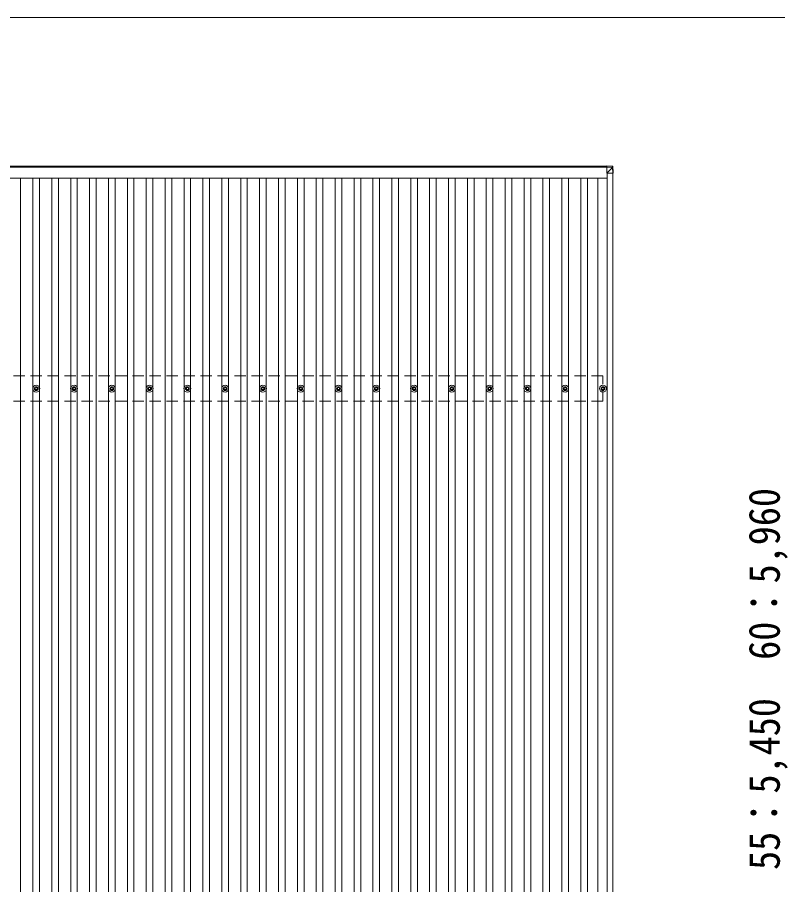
# Model space of a CAD drawing. Units: millimetres at full size, sheet at 1:50; details may follow other scales. Extents: x -14053 to 14053, y -9700 to 9700.
# Drawn here: x -4121 to -96, y 5109 to 9700 of the extents above; entities that cross this region are included whole.
import ezdxf
from ezdxf.enums import TextEntityAlignment as Align

# ---------------------------------------------------------------- set-up
doc = ezdxf.new("R2010")
doc.units = ezdxf.units.MM
doc.header["$LTSCALE"] = 50
doc.linetypes.add('DASHED1', pattern=[1.8, 1.2, -0.6])
for name, color, linetype, lineweight in [('1-1', 2, 'Continuous', 9), ('1-2', 134, 'Continuous', 9), ('1-3', 5, 'Continuous', 5), ('1-4', 2, 'DASHED1', 9), ('1-5', 6, 'Continuous', 9), ('1-8', 6, 'Continuous', 9), ('F-0', 7, 'Continuous', 9)]:
    doc.layers.add(name, color=color, linetype=linetype, lineweight=lineweight)
doc.styles.add('ＭＳ ゴシック', font='')
doc.styles.get('ＭＳ ゴシック').set_extended_font_data('MS Gothic')

msp = doc.modelspace()

# ---------------------------------------------------------------- linework, layer by layer
at = {"layer": '1-1'}
for p, q in [((-6398.49, 8911.62), (-1000.29, 8911.62)), ((-1000.29, 8907.02), (-6398.49, 8907.02)), ((-997.98, 3494.36), (-997.98, 8875.39)), ((-968.98, 3499.24), (-968.98, 8875.44)), ((-11843.98, 8848.19), (-997.98, 8848.19)), ((-1047.48, 3519.1), (-1047.48, 8848.19))]:
    msp.add_line(p, q, dxfattribs=at)
at = {"layer": '1-2'}
for p, q in [((-4103.48, 3519.1), (-4103.48, 8848.19)), ((-4038.48, 3519.1), (-4038.48, 8848.19)), ((-4003.48, 3519.1), (-4003.48, 8848.19)), ((-3938.48, 3519.1), (-3938.48, 8848.19)), ((-3903.48, 3519.1), (-3903.48, 8848.19)), ((-3838.48, 3519.1), (-3838.48, 8848.19)), ((-3803.48, 3519.1), (-3803.48, 8848.19)), ((-3738.48, 3519.1), (-3738.48, 8848.19)), ((-3703.48, 3519.1), (-3703.48, 8848.19)), ((-3638.48, 3519.1), (-3638.48, 8848.19)), ((-3603.48, 3519.1), (-3603.48, 8848.19)), ((-3538.48, 3519.1), (-3538.48, 8848.19)), ((-3503.48, 3519.1), (-3503.48, 8848.19)), ((-3438.48, 3519.1), (-3438.48, 8848.19)), ((-3403.48, 3519.1), (-3403.48, 8848.19)), ((-3338.48, 3519.1), (-3338.48, 8848.19)), ((-3303.48, 3519.1), (-3303.48, 8848.19)), ((-3238.48, 3519.1), (-3238.48, 8848.19)), ((-3203.48, 3519.1), (-3203.48, 8848.19)), ((-3138.48, 3519.1), (-3138.48, 8848.19)), ((-3103.48, 3519.1), (-3103.48, 8848.19)), ((-3038.48, 3519.1), (-3038.48, 8848.19)), ((-3003.48, 3519.1), (-3003.48, 8848.19)), ((-2938.48, 3519.1), (-2938.48, 8848.19)), ((-2903.48, 3519.1), (-2903.48, 8848.19)), ((-2838.48, 3519.1), (-2838.48, 8848.19)), ((-2803.48, 3519.1), (-2803.48, 8848.19)), ((-2738.48, 3519.1), (-2738.48, 8848.19)), ((-2703.48, 3519.1), (-2703.48, 8848.19)), ((-2638.48, 3519.1), (-2638.48, 8848.19)), ((-2603.48, 3519.1), (-2603.48, 8848.19)), ((-2538.48, 3519.1), (-2538.48, 8848.19)), ((-2503.48, 3519.1), (-2503.48, 8848.19)), ((-2438.48, 3519.1), (-2438.48, 8848.19)), ((-2403.48, 3519.1), (-2403.48, 8848.19)), ((-2338.48, 3519.1), (-2338.48, 8848.19)), ((-2303.48, 3519.1), (-2303.48, 8848.19)), ((-2238.48, 3519.1), (-2238.48, 8848.19)), ((-2203.48, 3519.1), (-2203.48, 8848.19)), ((-2138.48, 3519.1), (-2138.48, 8848.19)), ((-2103.48, 3519.1), (-2103.48, 8848.19)), ((-2038.48, 3519.1), (-2038.48, 8848.19)), ((-2003.48, 3519.1), (-2003.48, 8848.19)), ((-1938.48, 3519.1), (-1938.48, 8848.19)), ((-1903.48, 3519.1), (-1903.48, 8848.19)), ((-1838.48, 3519.1), (-1838.48, 8848.19)), ((-1803.48, 3519.1), (-1803.48, 8848.19)), ((-1738.48, 3519.1), (-1738.48, 8848.19)), ((-1703.48, 3519.1), (-1703.48, 8848.19)), ((-1638.48, 3519.1), (-1638.48, 8848.19)), ((-1603.48, 3519.1), (-1603.48, 8848.19)), ((-1538.48, 3519.1), (-1538.48, 8848.19)), ((-1503.48, 3519.1), (-1503.48, 8848.19)), ((-1438.48, 3519.1), (-1438.48, 8848.19)), ((-1403.48, 3519.1), (-1403.48, 8848.19)), ((-1338.48, 3519.1), (-1338.48, 8848.19)), ((-1303.48, 3519.1), (-1303.48, 8848.19)), ((-1238.48, 3519.1), (-1238.48, 8848.19)), ((-1203.48, 3519.1), (-1203.48, 8848.19)), ((-1138.48, 3519.1), (-1138.48, 8848.19)), ((-1103.48, 3519.1), (-1103.48, 8848.19))]:
    msp.add_line(p, q, dxfattribs=at)
at = {"layer": '1-3'}
for p, q in [((-4030.98, 7736.34), (-4026.56, 7736.34)), ((-4030.98, 7732.84), (-4026.56, 7732.84)), ((-4022.73, 7744.59), (-4022.73, 7740.17)), ((-4022.73, 7729.01), (-4022.73, 7724.59)), ((-4019.23, 7744.59), (-4019.23, 7740.17)), ((-4019.23, 7729.01), (-4019.23, 7724.59)), ((-4015.4, 7736.34), (-4010.98, 7736.34)), ((-4015.4, 7732.84), (-4010.98, 7732.84)), ((-3830.98, 7736.34), (-3826.56, 7736.34)), ((-3830.98, 7732.84), (-3826.56, 7732.84)), ((-3822.73, 7744.59), (-3822.73, 7740.17)), ((-3822.73, 7729.01), (-3822.73, 7724.59)), ((-3819.23, 7744.59), (-3819.23, 7740.17)), ((-3819.23, 7729.01), (-3819.23, 7724.59)), ((-3815.4, 7736.34), (-3810.98, 7736.34)), ((-3815.4, 7732.84), (-3810.98, 7732.84)), ((-3630.98, 7736.34), (-3626.56, 7736.34)), ((-3630.98, 7732.84), (-3626.56, 7732.84)), ((-3622.73, 7744.59), (-3622.73, 7740.17)), ((-3622.73, 7729.01), (-3622.73, 7724.59)), ((-3619.23, 7744.59), (-3619.23, 7740.17)), ((-3619.23, 7729.01), (-3619.23, 7724.59)), ((-3615.4, 7736.34), (-3610.98, 7736.34)), ((-3615.4, 7732.84), (-3610.98, 7732.84)), ((-3430.98, 7736.34), (-3426.56, 7736.34)), ((-3430.98, 7732.84), (-3426.56, 7732.84)), ((-3422.73, 7744.59), (-3422.73, 7740.17)), ((-3422.73, 7729.01), (-3422.73, 7724.59)), ((-3419.23, 7744.59), (-3419.23, 7740.17)), ((-3419.23, 7729.01), (-3419.23, 7724.59)), ((-3415.4, 7736.34), (-3410.98, 7736.34)), ((-3415.4, 7732.84), (-3410.98, 7732.84)), ((-3230.98, 7736.34), (-3226.56, 7736.34)), ((-3230.98, 7732.84), (-3226.56, 7732.84)), ((-3222.73, 7744.59), (-3222.73, 7740.17)), ((-3222.73, 7729.01), (-3222.73, 7724.59)), ((-3219.23, 7744.59), (-3219.23, 7740.17)), ((-3219.23, 7729.01), (-3219.23, 7724.59)), ((-3215.4, 7736.34), (-3210.98, 7736.34)), ((-3215.4, 7732.84), (-3210.98, 7732.84)), ((-3030.98, 7736.34), (-3026.56, 7736.34)), ((-3030.98, 7732.84), (-3026.56, 7732.84)), ((-3022.73, 7744.59), (-3022.73, 7740.17)), ((-3022.73, 7729.01), (-3022.73, 7724.59)), ((-3019.23, 7744.59), (-3019.23, 7740.17)), ((-3019.23, 7729.01), (-3019.23, 7724.59)), ((-3015.4, 7736.34), (-3010.98, 7736.34)), ((-3015.4, 7732.84), (-3010.98, 7732.84)), ((-2830.98, 7736.34), (-2826.56, 7736.34)), ((-2830.98, 7732.84), (-2826.56, 7732.84)), ((-2822.73, 7744.59), (-2822.73, 7740.17)), ((-2822.73, 7729.01), (-2822.73, 7724.59)), ((-2819.23, 7744.59), (-2819.23, 7740.17)), ((-2819.23, 7729.01), (-2819.23, 7724.59)), ((-2815.4, 7736.34), (-2810.98, 7736.34)), ((-2815.4, 7732.84), (-2810.98, 7732.84)), ((-2630.98, 7736.34), (-2626.56, 7736.34)), ((-2630.98, 7732.84), (-2626.56, 7732.84)), ((-2622.73, 7744.59), (-2622.73, 7740.17)), ((-2622.73, 7729.01), (-2622.73, 7724.59)), ((-2619.23, 7744.59), (-2619.23, 7740.17)), ((-2619.23, 7729.01), (-2619.23, 7724.59)), ((-2615.4, 7736.34), (-2610.98, 7736.34)), ((-2615.4, 7732.84), (-2610.98, 7732.84)), ((-2430.98, 7736.34), (-2426.56, 7736.34)), ((-2430.98, 7732.84), (-2426.56, 7732.84)), ((-2422.73, 7744.59), (-2422.73, 7740.17)), ((-2422.73, 7729.01), (-2422.73, 7724.59)), ((-2419.23, 7744.59), (-2419.23, 7740.17)), ((-2419.23, 7729.01), (-2419.23, 7724.59)), ((-2415.4, 7736.34), (-2410.98, 7736.34)), ((-2415.4, 7732.84), (-2410.98, 7732.84)), ((-2230.98, 7736.34), (-2226.56, 7736.34)), ((-2230.98, 7732.84), (-2226.56, 7732.84)), ((-2222.73, 7744.59), (-2222.73, 7740.17)), ((-2222.73, 7729.01), (-2222.73, 7724.59)), ((-2219.23, 7744.59), (-2219.23, 7740.17)), ((-2219.23, 7729.01), (-2219.23, 7724.59)), ((-2215.4, 7736.34), (-2210.98, 7736.34)), ((-2215.4, 7732.84), (-2210.98, 7732.84)), ((-2030.98, 7736.34), (-2026.56, 7736.34)), ((-2030.98, 7732.84), (-2026.56, 7732.84)), ((-2022.73, 7744.59), (-2022.73, 7740.17)), ((-2022.73, 7729.01), (-2022.73, 7724.59)), ((-2019.23, 7744.59), (-2019.23, 7740.17)), ((-2019.23, 7729.01), (-2019.23, 7724.59)), ((-2015.4, 7736.34), (-2010.98, 7736.34)), ((-2015.4, 7732.84), (-2010.98, 7732.84)), ((-1830.98, 7736.34), (-1826.56, 7736.34)), ((-1830.98, 7732.84), (-1826.56, 7732.84)), ((-1822.73, 7744.59), (-1822.73, 7740.17)), ((-1822.73, 7729.01), (-1822.73, 7724.59)), ((-1819.23, 7744.59), (-1819.23, 7740.17)), ((-1819.23, 7729.01), (-1819.23, 7724.59)), ((-1815.4, 7736.34), (-1810.98, 7736.34)), ((-1815.4, 7732.84), (-1810.98, 7732.84)), ((-1630.98, 7736.34), (-1626.56, 7736.34)), ((-1630.98, 7732.84), (-1626.56, 7732.84)), ((-1622.73, 7744.59), (-1622.73, 7740.17)), ((-1622.73, 7729.01), (-1622.73, 7724.59)), ((-1619.23, 7744.59), (-1619.23, 7740.17)), ((-1619.23, 7729.01), (-1619.23, 7724.59)), ((-1615.4, 7736.34), (-1610.98, 7736.34)), ((-1615.4, 7732.84), (-1610.98, 7732.84)), ((-1430.98, 7736.34), (-1426.56, 7736.34)), ((-1430.98, 7732.84), (-1426.56, 7732.84)), ((-1422.73, 7744.59), (-1422.73, 7740.17)), ((-1422.73, 7729.01), (-1422.73, 7724.59)), ((-1419.23, 7744.59), (-1419.23, 7740.17)), ((-1419.23, 7729.01), (-1419.23, 7724.59)), ((-1415.4, 7736.34), (-1410.98, 7736.34)), ((-1415.4, 7732.84), (-1410.98, 7732.84)), ((-1230.98, 7736.34), (-1226.56, 7736.34)), ((-1230.98, 7732.84), (-1226.56, 7732.84)), ((-1222.73, 7744.59), (-1222.73, 7740.17)), ((-1222.73, 7729.01), (-1222.73, 7724.59)), ((-1219.23, 7744.59), (-1219.23, 7740.17)), ((-1219.23, 7729.01), (-1219.23, 7724.59)), ((-1215.4, 7736.34), (-1210.98, 7736.34)), ((-1215.4, 7732.84), (-1210.98, 7732.84)), ((-1030.98, 7736.34), (-1026.56, 7736.34)), ((-1030.98, 7732.84), (-1026.56, 7732.84)), ((-1022.73, 7744.59), (-1022.73, 7740.17)), ((-1022.73, 7729.01), (-1022.73, 7724.59)), ((-1019.23, 7744.59), (-1019.23, 7740.17)), ((-1019.23, 7729.01), (-1019.23, 7724.59)), ((-1015.4, 7736.34), (-1010.98, 7736.34)), ((-1015.4, 7732.84), (-1010.98, 7732.84))]:
    msp.add_line(p, q, dxfattribs=at)
for centre, radius in [((-4020.98, 7734.59), 18.25), ((-4020.98, 7734.59), 10.15), ((-4020.98, 7734.59), 5.85), ((-4020.98, 7734.59), 5.25), ((-3820.98, 7734.59), 18.25), ((-3820.98, 7734.59), 10.15), ((-3820.98, 7734.59), 5.85), ((-3820.98, 7734.59), 5.25), ((-3620.98, 7734.59), 18.25), ((-3620.98, 7734.59), 10.15), ((-3620.98, 7734.59), 5.85), ((-3620.98, 7734.59), 5.25), ((-3420.98, 7734.59), 18.25), ((-3420.98, 7734.59), 10.15), ((-3420.98, 7734.59), 5.85), ((-3420.98, 7734.59), 5.25), ((-3220.98, 7734.59), 18.25), ((-3220.98, 7734.59), 10.15), ((-3220.98, 7734.59), 5.85), ((-3220.98, 7734.59), 5.25), ((-3020.98, 7734.59), 18.25), ((-3020.98, 7734.59), 10.15), ((-3020.98, 7734.59), 5.85), ((-3020.98, 7734.59), 5.25), ((-2820.98, 7734.59), 18.25), ((-2820.98, 7734.59), 10.15), ((-2820.98, 7734.59), 5.85), ((-2820.98, 7734.59), 5.25), ((-2620.98, 7734.59), 18.25), ((-2620.98, 7734.59), 10.15), ((-2620.98, 7734.59), 5.85), ((-2620.98, 7734.59), 5.25), ((-2420.98, 7734.59), 18.25), ((-2420.98, 7734.59), 10.15), ((-2420.98, 7734.59), 5.85), ((-2420.98, 7734.59), 5.25), ((-2220.98, 7734.59), 18.25), ((-2220.98, 7734.59), 10.15), ((-2220.98, 7734.59), 5.85), ((-2220.98, 7734.59), 5.25), ((-2020.98, 7734.59), 18.25), ((-2020.98, 7734.59), 10.15), ((-2020.98, 7734.59), 5.85), ((-2020.98, 7734.59), 5.25), ((-1820.98, 7734.59), 18.25), ((-1820.98, 7734.59), 10.15), ((-1820.98, 7734.59), 5.85), ((-1820.98, 7734.59), 5.25), ((-1620.98, 7734.59), 18.25), ((-1620.98, 7734.59), 10.15), ((-1620.98, 7734.59), 5.85), ((-1620.98, 7734.59), 5.25), ((-1420.98, 7734.59), 18.25), ((-1420.98, 7734.59), 10.15), ((-1420.98, 7734.59), 5.85), ((-1420.98, 7734.59), 5.25), ((-1220.98, 7734.59), 18.25), ((-1220.98, 7734.59), 10.15), ((-1220.98, 7734.59), 5.85), ((-1220.98, 7734.59), 5.25), ((-1020.98, 7734.59), 18.25), ((-1020.98, 7734.59), 10.15), ((-1020.98, 7734.59), 5.85), ((-1020.98, 7734.59), 5.25)]:
    msp.add_circle(centre, radius, dxfattribs=at)
at = {"layer": '1-4'}
for p, q in [((-1020.98, 7801.59), (-11820.98, 7801.59)), ((-1020.98, 7667.59), (-1020.98, 7801.59)), ((-1020.98, 7667.59), (-11820.98, 7667.59))]:
    msp.add_line(p, q, dxfattribs=at)
at = {"layer": '1-5'}
for p, q in [((-1000.29, 8913.95), (-1000.29, 8875.38)), ((-1000.29, 8913.95), (-969.73, 8912.02)), ((-969.73, 8907.26), (-1000.29, 8909.13)), ((-969.73, 8912.02), (-969.73, 8912.02)), ((-967.85, 8905.39), (-967.85, 8910.15)), ((-967.85, 8910.15), (-965.99, 8879.67)), ((-1000.29, 8907.17), (-969.8, 8905.3)), ((-1000.29, 8875.38), (-969.84, 8905.86)), ((-967.88, 8875.44), (-1000.29, 8875.38)), ((-965.99, 8874.85), (-967.85, 8905.39)), ((-965.99, 8879.67), (-965.99, 8874.85))]:
    msp.add_line(p, q, dxfattribs=at)
for points in [[(-1000.29, 8913.95), (-969.73, 8912.02), (-969.73, 8907.26)], [(-969.84, 8905.21), (-969.75, 8905.2), (-967.88, 8874.79)]]:
    msp.add_lwpolyline(points, dxfattribs=at)
for centre, radius, start, end in [((-980.11, 8906.32), 10.42, 353.83817, 5.19336), ((-970.08, 8918.12), 12.92, 271.47423, 279.91321), ((-969.85, 8905.27), 2, 3.51593, 86.51592)]:
    msp.add_arc(centre, radius, start, end, dxfattribs=at)
for centre, major_axis, ratio, start_param, end_param in [((-969.85, 8910.03), (1.92, -0.56), 0.998105, 0.3446887, 1.793312), ((-1005.86, 8907.41), (36.07, -2.1), 0.055348, 6.2340367, 6.2831038), ((-969.85, 8905.27), (0.12, 2), 0.02656, 4.731353, 6.2498872), ((-967.99, 8874.85), (2, 0), 0.033268, 4.7646509, 6.2831851)]:
    msp.add_ellipse(centre, major_axis=major_axis, ratio=ratio, start_param=start_param, end_param=end_param, dxfattribs=at)
at = {"layer": 'F-0', "color": 5, "lineweight": 5}
msp.add_line((-14053.43, 9700), (13346.57, 9700), dxfattribs=at)

# ---------------------------------------------------------------- texts
at = {"layer": '1-8', "color": 7, "style": 'ＭＳ ゴシック', "width": 0.9}
msp.add_text('55：5,450\u300060：5,960', height=165, rotation=90, dxfattribs=at).set_placement((-35.29, 5186.42), align=Align.BOTTOM_LEFT)

doc.saveas('drawing.dxf')
